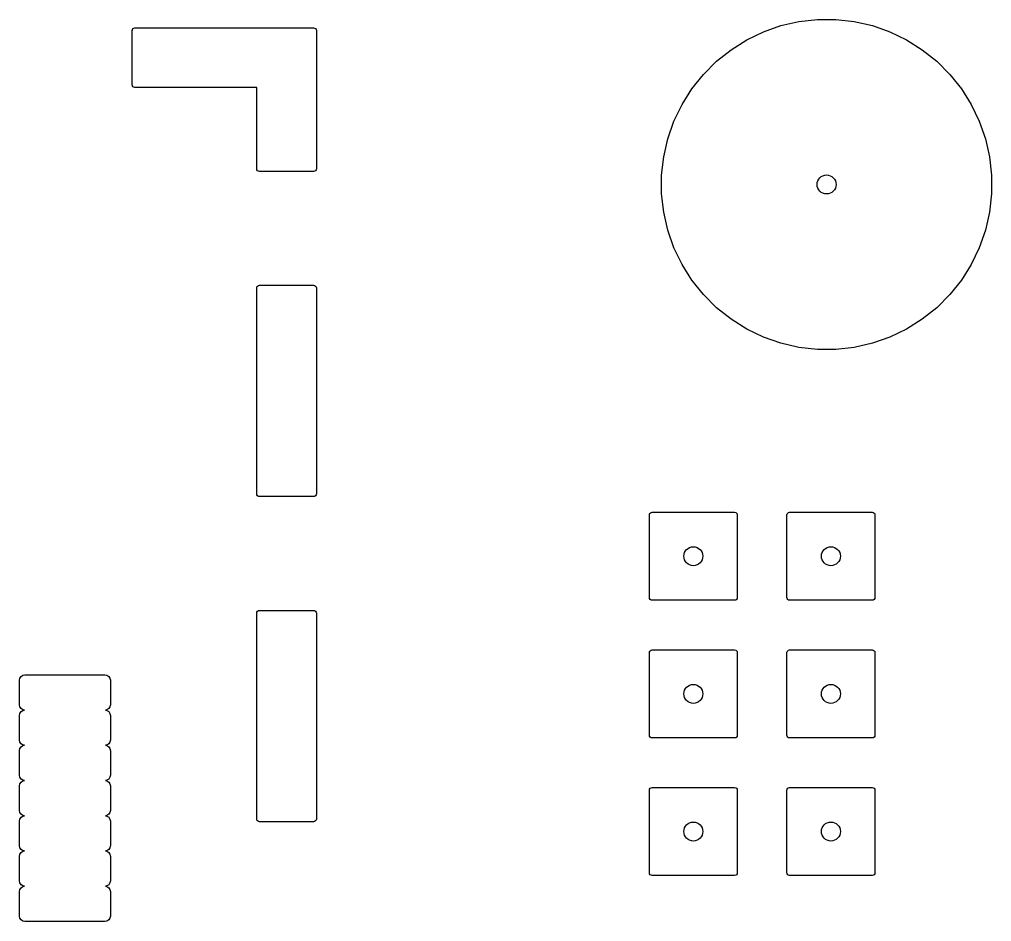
# Model space of a CAD drawing. Header units: inches. Extents: x 0.27 to 2.92, y 0.26 to 1.72.
# Drawn here: x 2.203 to 2.91, y 1.065 to 1.72 of the extents above; entities that cross this region are included whole.
import ezdxf

# ---------------------------------------------------------------- set-up
doc = ezdxf.new("R2010")
doc.units = ezdxf.units.IN
doc.header["$MEASUREMENT"] = 0
doc.layers.add('BLACK', color=250, linetype='CONTINUOUS')

msp = doc.modelspace()

# ---------------------------------------------------------------- linework, layer by layer
at = {"layer": 'BLACK', "linetype": 'CONTINUOUS'}
for p, q in [((2.75652, 1.71539), (2.76965, 1.71838)), ((2.76965, 1.71838), (2.78303, 1.71989)), ((2.78303, 1.71989), (2.7965, 1.71989)), ((2.7965, 1.71989), (2.80988, 1.71838)), ((2.80988, 1.71838), (2.82301, 1.71539)), ((2.28504, 1.71181), (2.28519, 1.71256)), ((2.28504, 1.67244), (2.28504, 1.71181)), ((2.28519, 1.71256), (2.28562, 1.7132)), ((2.28562, 1.7132), (2.28625, 1.71363)), ((2.28625, 1.71363), (2.28701, 1.71378)), ((2.28701, 1.71378), (2.37756, 1.71378)), ((2.37756, 1.71378), (2.41693, 1.71378)), ((2.41693, 1.71378), (2.41768, 1.71363)), ((2.41768, 1.71363), (2.41832, 1.7132)), ((2.41832, 1.7132), (2.41875, 1.71256)), ((2.41875, 1.71256), (2.4189, 1.71181)), ((2.4189, 1.71181), (2.4189, 1.67244)), ((2.73168, 1.7051), (2.74381, 1.71094)), ((2.74381, 1.71094), (2.75652, 1.71539)), ((2.82301, 1.71539), (2.83572, 1.71094)), ((2.83572, 1.71094), (2.84785, 1.7051)), ((2.72028, 1.69793), (2.73168, 1.7051)), ((2.84785, 1.7051), (2.85925, 1.69793)), ((2.70975, 1.68954), (2.72028, 1.69793)), ((2.85925, 1.69793), (2.86978, 1.68954)), ((2.70023, 1.68001), (2.70975, 1.68954)), ((2.86978, 1.68954), (2.8793, 1.68001)), ((2.69183, 1.66949), (2.70023, 1.68001)), ((2.8793, 1.68001), (2.8877, 1.66949)), ((2.28519, 1.67169), (2.28504, 1.67244)), ((2.28562, 1.67105), (2.28519, 1.67169)), ((2.28625, 1.67062), (2.28562, 1.67105)), ((2.28701, 1.67047), (2.28625, 1.67062)), ((2.37559, 1.67047), (2.28701, 1.67047)), ((2.37559, 1.61142), (2.37559, 1.67047)), ((2.4189, 1.67244), (2.4189, 1.61142)), ((2.68467, 1.65808), (2.69183, 1.66949)), ((2.8877, 1.66949), (2.89486, 1.65808)), ((2.67883, 1.64595), (2.68467, 1.65808)), ((2.89486, 1.65808), (2.9007, 1.64595)), ((2.67438, 1.63324), (2.67883, 1.64595)), ((2.9007, 1.64595), (2.90515, 1.63324)), ((2.67138, 1.62011), (2.67438, 1.63324)), ((2.90515, 1.63324), (2.90815, 1.62011)), ((2.66987, 1.60673), (2.67138, 1.62011)), ((2.90815, 1.62011), (2.90965, 1.60673)), ((2.37574, 1.61066), (2.37559, 1.61142)), ((2.4189, 1.61142), (2.41875, 1.61066)), ((2.37617, 1.61003), (2.37574, 1.61066)), ((2.37681, 1.6096), (2.37617, 1.61003)), ((2.37756, 1.60945), (2.37681, 1.6096)), ((2.41693, 1.60945), (2.37756, 1.60945)), ((2.41768, 1.6096), (2.41693, 1.60945)), ((2.41832, 1.61003), (2.41768, 1.6096)), ((2.41875, 1.61066), (2.41832, 1.61003)), ((2.66987, 1.59327), (2.66987, 1.60673)), ((2.90965, 1.60673), (2.90965, 1.59327)), ((2.67138, 1.57989), (2.66987, 1.59327)), ((2.90965, 1.59327), (2.90815, 1.57989)), ((2.67438, 1.56676), (2.67138, 1.57989)), ((2.90815, 1.57989), (2.90515, 1.56676)), ((2.67883, 1.55405), (2.67438, 1.56676)), ((2.90515, 1.56676), (2.9007, 1.55405)), ((2.68467, 1.54192), (2.67883, 1.55405)), ((2.9007, 1.55405), (2.89486, 1.54192)), ((2.69183, 1.53051), (2.68467, 1.54192)), ((2.89486, 1.54192), (2.8877, 1.53051)), ((2.37574, 1.52556), (2.37617, 1.5262)), ((2.37617, 1.5262), (2.37681, 1.52662)), ((2.37681, 1.52662), (2.37756, 1.52677)), ((2.37756, 1.52677), (2.41693, 1.52677)), ((2.41693, 1.52677), (2.41768, 1.52662)), ((2.41768, 1.52662), (2.41832, 1.5262)), ((2.41832, 1.5262), (2.41875, 1.52556)), ((2.70023, 1.51999), (2.69183, 1.53051)), ((2.8877, 1.53051), (2.8793, 1.51999)), ((2.37559, 1.5248), (2.37574, 1.52556)), ((2.37559, 1.3752), (2.37559, 1.5248)), ((2.41875, 1.52556), (2.4189, 1.5248)), ((2.4189, 1.5248), (2.4189, 1.3752)), ((2.70975, 1.51046), (2.70023, 1.51999)), ((2.8793, 1.51999), (2.86978, 1.51046)), ((2.72028, 1.50207), (2.70975, 1.51046)), ((2.86978, 1.51046), (2.85925, 1.50207)), ((2.73168, 1.4949), (2.72028, 1.50207)), ((2.85925, 1.50207), (2.84785, 1.4949)), ((2.74381, 1.48906), (2.73168, 1.4949)), ((2.84785, 1.4949), (2.83572, 1.48906)), ((2.75652, 1.48461), (2.74381, 1.48906)), ((2.76965, 1.48162), (2.75652, 1.48461)), ((2.82301, 1.48461), (2.80988, 1.48162)), ((2.83572, 1.48906), (2.82301, 1.48461)), ((2.78303, 1.48011), (2.76965, 1.48162)), ((2.7965, 1.48011), (2.78303, 1.48011)), ((2.80988, 1.48162), (2.7965, 1.48011)), ((2.37574, 1.37444), (2.37559, 1.3752)), ((2.37617, 1.3738), (2.37574, 1.37444)), ((2.37681, 1.37338), (2.37617, 1.3738)), ((2.37756, 1.37323), (2.37681, 1.37338)), ((2.41693, 1.37323), (2.37756, 1.37323)), ((2.41768, 1.37338), (2.41693, 1.37323)), ((2.41832, 1.3738), (2.41768, 1.37338)), ((2.41875, 1.37444), (2.41832, 1.3738)), ((2.4189, 1.3752), (2.41875, 1.37444)), ((2.66094, 1.35992), (2.66109, 1.36067)), ((2.66094, 1.29992), (2.66094, 1.35992)), ((2.66109, 1.36067), (2.66152, 1.36131)), ((2.66152, 1.36131), (2.66216, 1.36174)), ((2.66216, 1.36174), (2.66291, 1.36189)), ((2.66291, 1.36189), (2.72291, 1.36189)), ((2.72291, 1.36189), (2.72367, 1.36174)), ((2.72367, 1.36174), (2.72431, 1.36131)), ((2.72431, 1.36131), (2.72473, 1.36067)), ((2.72473, 1.36067), (2.72488, 1.35992)), ((2.72488, 1.35992), (2.72488, 1.29992)), ((2.76094, 1.35992), (2.76109, 1.36067)), ((2.76094, 1.29992), (2.76094, 1.35992)), ((2.76109, 1.36067), (2.76152, 1.36131)), ((2.76152, 1.36131), (2.76216, 1.36174)), ((2.76216, 1.36174), (2.76291, 1.36189)), ((2.76291, 1.36189), (2.82291, 1.36189)), ((2.82291, 1.36189), (2.82367, 1.36174)), ((2.82367, 1.36174), (2.82431, 1.36131)), ((2.82431, 1.36131), (2.82473, 1.36067)), ((2.82473, 1.36067), (2.82488, 1.35992)), ((2.82488, 1.35992), (2.82488, 1.29992)), ((2.66109, 1.29917), (2.66094, 1.29992)), ((2.66152, 1.29853), (2.66109, 1.29917)), ((2.66216, 1.2981), (2.66152, 1.29853)), ((2.66291, 1.29795), (2.66216, 1.2981)), ((2.72291, 1.29795), (2.66291, 1.29795)), ((2.72367, 1.2981), (2.72291, 1.29795)), ((2.72431, 1.29853), (2.72367, 1.2981)), ((2.72473, 1.29917), (2.72431, 1.29853)), ((2.72488, 1.29992), (2.72473, 1.29917)), ((2.76109, 1.29917), (2.76094, 1.29992)), ((2.76152, 1.29853), (2.76109, 1.29917)), ((2.76216, 1.2981), (2.76152, 1.29853)), ((2.76291, 1.29795), (2.76216, 1.2981)), ((2.82291, 1.29795), (2.76291, 1.29795)), ((2.82367, 1.2981), (2.82291, 1.29795)), ((2.82431, 1.29853), (2.82367, 1.2981)), ((2.82473, 1.29917), (2.82431, 1.29853)), ((2.82488, 1.29992), (2.82473, 1.29917)), ((2.37559, 1.28858), (2.37574, 1.28934)), ((2.37559, 1.13898), (2.37559, 1.28858)), ((2.37574, 1.28934), (2.37617, 1.28997)), ((2.37617, 1.28997), (2.37681, 1.2904)), ((2.37681, 1.2904), (2.37756, 1.29055)), ((2.37756, 1.29055), (2.41693, 1.29055)), ((2.41693, 1.29055), (2.41768, 1.2904)), ((2.41768, 1.2904), (2.41832, 1.28997)), ((2.41832, 1.28997), (2.41875, 1.28934)), ((2.41875, 1.28934), (2.4189, 1.28858)), ((2.4189, 1.28858), (2.4189, 1.13898)), ((2.66094, 1.25992), (2.66109, 1.26067)), ((2.66094, 1.19992), (2.66094, 1.25992)), ((2.66109, 1.26067), (2.66152, 1.26131)), ((2.66152, 1.26131), (2.66216, 1.26174)), ((2.66216, 1.26174), (2.66291, 1.26189)), ((2.66291, 1.26189), (2.72291, 1.26189)), ((2.72291, 1.26189), (2.72367, 1.26174)), ((2.72367, 1.26174), (2.72431, 1.26131)), ((2.72431, 1.26131), (2.72473, 1.26067)), ((2.72473, 1.26067), (2.72488, 1.25992)), ((2.72488, 1.25992), (2.72488, 1.19992)), ((2.76094, 1.25992), (2.76109, 1.26067)), ((2.76094, 1.19992), (2.76094, 1.25992)), ((2.76109, 1.26067), (2.76152, 1.26131)), ((2.76152, 1.26131), (2.76216, 1.26174)), ((2.76216, 1.26174), (2.76291, 1.26189)), ((2.76291, 1.26189), (2.82291, 1.26189)), ((2.82291, 1.26189), (2.82367, 1.26174)), ((2.82367, 1.26174), (2.82431, 1.26131)), ((2.82431, 1.26131), (2.82473, 1.26067)), ((2.82473, 1.26067), (2.82488, 1.25992)), ((2.82488, 1.25992), (2.82488, 1.19992)), ((2.20559, 1.2435), (2.20713, 1.24381)), ((2.20713, 1.24381), (2.2652, 1.24381)), ((2.2652, 1.24381), (2.26674, 1.2435)), ((2.20311, 1.23979), (2.20342, 1.24133)), ((2.20311, 1.22207), (2.20311, 1.23979)), ((2.20342, 1.24133), (2.20429, 1.24263)), ((2.20429, 1.24263), (2.20559, 1.2435)), ((2.26674, 1.2435), (2.26804, 1.24263)), ((2.26804, 1.24263), (2.26891, 1.24133)), ((2.26891, 1.24133), (2.26921, 1.23979)), ((2.26921, 1.23979), (2.26921, 1.22207)), ((2.20342, 1.22054), (2.20311, 1.22207)), ((2.20311, 1.2142), (2.20342, 1.21574)), ((2.20429, 1.21923), (2.20342, 1.22054)), ((2.20342, 1.21574), (2.20429, 1.21704)), ((2.20559, 1.21836), (2.20429, 1.21923)), ((2.20429, 1.21704), (2.20559, 1.21791)), ((2.20673, 1.21814), (2.20559, 1.21836)), ((2.20559, 1.21791), (2.20673, 1.21814)), ((2.26674, 1.21836), (2.26559, 1.21814)), ((2.26559, 1.21814), (2.26674, 1.21791)), ((2.26804, 1.21923), (2.26674, 1.21836)), ((2.26674, 1.21791), (2.26804, 1.21704)), ((2.26891, 1.22054), (2.26804, 1.21923)), ((2.26804, 1.21704), (2.26891, 1.21574)), ((2.26921, 1.22207), (2.26891, 1.22054)), ((2.26891, 1.21574), (2.26921, 1.2142)), ((2.20311, 1.19648), (2.20311, 1.2142)), ((2.26921, 1.2142), (2.26921, 1.19648)), ((2.20342, 1.19495), (2.20311, 1.19648)), ((2.20429, 1.19364), (2.20342, 1.19495)), ((2.26891, 1.19495), (2.26804, 1.19364)), ((2.26921, 1.19648), (2.26891, 1.19495)), ((2.66109, 1.19917), (2.66094, 1.19992)), ((2.66152, 1.19853), (2.66109, 1.19917)), ((2.66216, 1.1981), (2.66152, 1.19853)), ((2.66291, 1.19795), (2.66216, 1.1981)), ((2.72291, 1.19795), (2.66291, 1.19795)), ((2.72367, 1.1981), (2.72291, 1.19795)), ((2.72431, 1.19853), (2.72367, 1.1981)), ((2.72473, 1.19917), (2.72431, 1.19853)), ((2.72488, 1.19992), (2.72473, 1.19917)), ((2.76109, 1.19917), (2.76094, 1.19992)), ((2.76152, 1.19853), (2.76109, 1.19917)), ((2.76216, 1.1981), (2.76152, 1.19853)), ((2.76291, 1.19795), (2.76216, 1.1981)), ((2.82291, 1.19795), (2.76291, 1.19795)), ((2.82367, 1.1981), (2.82291, 1.19795)), ((2.82431, 1.19853), (2.82367, 1.1981)), ((2.82473, 1.19917), (2.82431, 1.19853)), ((2.82488, 1.19992), (2.82473, 1.19917)), ((2.20311, 1.18861), (2.20342, 1.19015)), ((2.20311, 1.17089), (2.20311, 1.18861)), ((2.20342, 1.19015), (2.20429, 1.19145)), ((2.20559, 1.19277), (2.20429, 1.19364)), ((2.20429, 1.19145), (2.20559, 1.19232)), ((2.20673, 1.19255), (2.20559, 1.19277)), ((2.20559, 1.19232), (2.20673, 1.19255)), ((2.26674, 1.19277), (2.26559, 1.19255)), ((2.26559, 1.19255), (2.26674, 1.19232)), ((2.26804, 1.19364), (2.26674, 1.19277)), ((2.26674, 1.19232), (2.26804, 1.19145)), ((2.26804, 1.19145), (2.26891, 1.19015)), ((2.26891, 1.19015), (2.26921, 1.18861)), ((2.26921, 1.18861), (2.26921, 1.17089)), ((2.20342, 1.16936), (2.20311, 1.17089)), ((2.20429, 1.16805), (2.20342, 1.16936)), ((2.20342, 1.16455), (2.20429, 1.16586)), ((2.20559, 1.16718), (2.20429, 1.16805)), ((2.20429, 1.16586), (2.20559, 1.16673)), ((2.20673, 1.16696), (2.20559, 1.16718)), ((2.20559, 1.16673), (2.20673, 1.16696)), ((2.26674, 1.16718), (2.26559, 1.16696)), ((2.26559, 1.16696), (2.26674, 1.16673)), ((2.26804, 1.16805), (2.26674, 1.16718)), ((2.26674, 1.16673), (2.26804, 1.16586)), ((2.26891, 1.16936), (2.26804, 1.16805)), ((2.26804, 1.16586), (2.26891, 1.16455)), ((2.26921, 1.17089), (2.26891, 1.16936)), ((2.20311, 1.16302), (2.20342, 1.16455)), ((2.20311, 1.1453), (2.20311, 1.16302)), ((2.26891, 1.16455), (2.26921, 1.16302)), ((2.26921, 1.16302), (2.26921, 1.1453)), ((2.66094, 1.15992), (2.66109, 1.16067)), ((2.66094, 1.09992), (2.66094, 1.15992)), ((2.66109, 1.16067), (2.66152, 1.16131)), ((2.66152, 1.16131), (2.66216, 1.16174)), ((2.66216, 1.16174), (2.66291, 1.16189)), ((2.66291, 1.16189), (2.72291, 1.16189)), ((2.72291, 1.16189), (2.72367, 1.16174)), ((2.72367, 1.16174), (2.72431, 1.16131)), ((2.72431, 1.16131), (2.72473, 1.16067)), ((2.72473, 1.16067), (2.72488, 1.15992)), ((2.72488, 1.15992), (2.72488, 1.09992)), ((2.76094, 1.15992), (2.76109, 1.16067)), ((2.76094, 1.09992), (2.76094, 1.15992)), ((2.76109, 1.16067), (2.76152, 1.16131)), ((2.76152, 1.16131), (2.76216, 1.16174)), ((2.76216, 1.16174), (2.76291, 1.16189)), ((2.76291, 1.16189), (2.82291, 1.16189)), ((2.82291, 1.16189), (2.82367, 1.16174)), ((2.82367, 1.16174), (2.82431, 1.16131)), ((2.82431, 1.16131), (2.82473, 1.16067)), ((2.82473, 1.16067), (2.82488, 1.15992)), ((2.82488, 1.15992), (2.82488, 1.09992)), ((2.20342, 1.14376), (2.20311, 1.1453)), ((2.26921, 1.1453), (2.26891, 1.14376)), ((2.20311, 1.13743), (2.20342, 1.13896)), ((2.20429, 1.14246), (2.20342, 1.14376)), ((2.20342, 1.13896), (2.20429, 1.14027)), ((2.20559, 1.14159), (2.20429, 1.14246)), ((2.20429, 1.14027), (2.20559, 1.14114)), ((2.20673, 1.14136), (2.20559, 1.14159)), ((2.20559, 1.14114), (2.20673, 1.14136)), ((2.26674, 1.14159), (2.26559, 1.14136)), ((2.26559, 1.14136), (2.26674, 1.14114)), ((2.26804, 1.14246), (2.26674, 1.14159)), ((2.26674, 1.14114), (2.26804, 1.14027)), ((2.26891, 1.14376), (2.26804, 1.14246)), ((2.26804, 1.14027), (2.26891, 1.13896)), ((2.26891, 1.13896), (2.26921, 1.13743)), ((2.37574, 1.13822), (2.37559, 1.13898)), ((2.37617, 1.13758), (2.37574, 1.13822)), ((2.37681, 1.13716), (2.37617, 1.13758)), ((2.41832, 1.13758), (2.41768, 1.13716)), ((2.41875, 1.13822), (2.41832, 1.13758)), ((2.4189, 1.13898), (2.41875, 1.13822)), ((2.20311, 1.11971), (2.20311, 1.13743)), ((2.26921, 1.13743), (2.26921, 1.11971)), ((2.37756, 1.13701), (2.37681, 1.13716)), ((2.41693, 1.13701), (2.37756, 1.13701)), ((2.41768, 1.13716), (2.41693, 1.13701)), ((2.20342, 1.11817), (2.20311, 1.11971)), ((2.20429, 1.11687), (2.20342, 1.11817)), ((2.20559, 1.116), (2.20429, 1.11687)), ((2.26804, 1.11687), (2.26674, 1.116)), ((2.26891, 1.11817), (2.26804, 1.11687)), ((2.26921, 1.11971), (2.26891, 1.11817)), ((2.20311, 1.11184), (2.20342, 1.11337)), ((2.20311, 1.09412), (2.20311, 1.11184)), ((2.20342, 1.11337), (2.20429, 1.11468)), ((2.20429, 1.11468), (2.20559, 1.11555)), ((2.20673, 1.11577), (2.20559, 1.116)), ((2.20559, 1.11555), (2.20673, 1.11577)), ((2.26674, 1.116), (2.26559, 1.11577)), ((2.26559, 1.11577), (2.26674, 1.11555)), ((2.26674, 1.11555), (2.26804, 1.11468)), ((2.26804, 1.11468), (2.26891, 1.11337)), ((2.26891, 1.11337), (2.26921, 1.11184)), ((2.26921, 1.11184), (2.26921, 1.09412)), ((2.66109, 1.09917), (2.66094, 1.09992)), ((2.66152, 1.09853), (2.66109, 1.09917)), ((2.66216, 1.0981), (2.66152, 1.09853)), ((2.66291, 1.09795), (2.66216, 1.0981)), ((2.72291, 1.09795), (2.66291, 1.09795)), ((2.72367, 1.0981), (2.72291, 1.09795)), ((2.72431, 1.09853), (2.72367, 1.0981)), ((2.72473, 1.09917), (2.72431, 1.09853)), ((2.72488, 1.09992), (2.72473, 1.09917)), ((2.76109, 1.09917), (2.76094, 1.09992)), ((2.76152, 1.09853), (2.76109, 1.09917)), ((2.76216, 1.0981), (2.76152, 1.09853)), ((2.76291, 1.09795), (2.76216, 1.0981)), ((2.82291, 1.09795), (2.76291, 1.09795)), ((2.82367, 1.0981), (2.82291, 1.09795)), ((2.82431, 1.09853), (2.82367, 1.0981)), ((2.82473, 1.09917), (2.82431, 1.09853)), ((2.82488, 1.09992), (2.82473, 1.09917)), ((2.20342, 1.09258), (2.20311, 1.09412)), ((2.20429, 1.09128), (2.20342, 1.09258)), ((2.20342, 1.08778), (2.20429, 1.08909)), ((2.20559, 1.09041), (2.20429, 1.09128)), ((2.20429, 1.08909), (2.20559, 1.08996)), ((2.20673, 1.09018), (2.20559, 1.09041)), ((2.20559, 1.08996), (2.20673, 1.09018)), ((2.26674, 1.09041), (2.26559, 1.09018)), ((2.26559, 1.09018), (2.26674, 1.08996)), ((2.26804, 1.09128), (2.26674, 1.09041)), ((2.26674, 1.08996), (2.26804, 1.08909)), ((2.26891, 1.09258), (2.26804, 1.09128)), ((2.26804, 1.08909), (2.26891, 1.08778)), ((2.26921, 1.09412), (2.26891, 1.09258)), ((2.20311, 1.08625), (2.20342, 1.08778)), ((2.20311, 1.06853), (2.20311, 1.08625)), ((2.26891, 1.08778), (2.26921, 1.08625)), ((2.26921, 1.08625), (2.26921, 1.06853)), ((2.20342, 1.06699), (2.20311, 1.06853)), ((2.20429, 1.06569), (2.20342, 1.06699)), ((2.26891, 1.06699), (2.26804, 1.06569)), ((2.26921, 1.06853), (2.26891, 1.06699)), ((2.20559, 1.06482), (2.20429, 1.06569)), ((2.20713, 1.06451), (2.20559, 1.06482)), ((2.2652, 1.06451), (2.20713, 1.06451)), ((2.26674, 1.06482), (2.2652, 1.06451)), ((2.26804, 1.06569), (2.26674, 1.06482))]:
    msp.add_line(p, q, dxfattribs=at)
at = {"layer": 'BLACK'}
for centre in [(2.78976, 1.6), (2.69291, 1.32992), (2.79291, 1.32992), (2.69291, 1.22992), (2.79291, 1.22992), (2.69291, 1.12992), (2.79291, 1.12992)]:
    msp.add_circle(centre, 0.00689, dxfattribs=at)
at = {"layer": 'WHITE'}
for centre in [(2.78976, 1.6), (2.69291, 1.32992), (2.79291, 1.32992), (2.69291, 1.22992), (2.79291, 1.22992), (2.69291, 1.12992), (2.79291, 1.12992)]:
    msp.add_circle(centre, 0.00689, dxfattribs=at)

doc.saveas('drawing.dxf')
